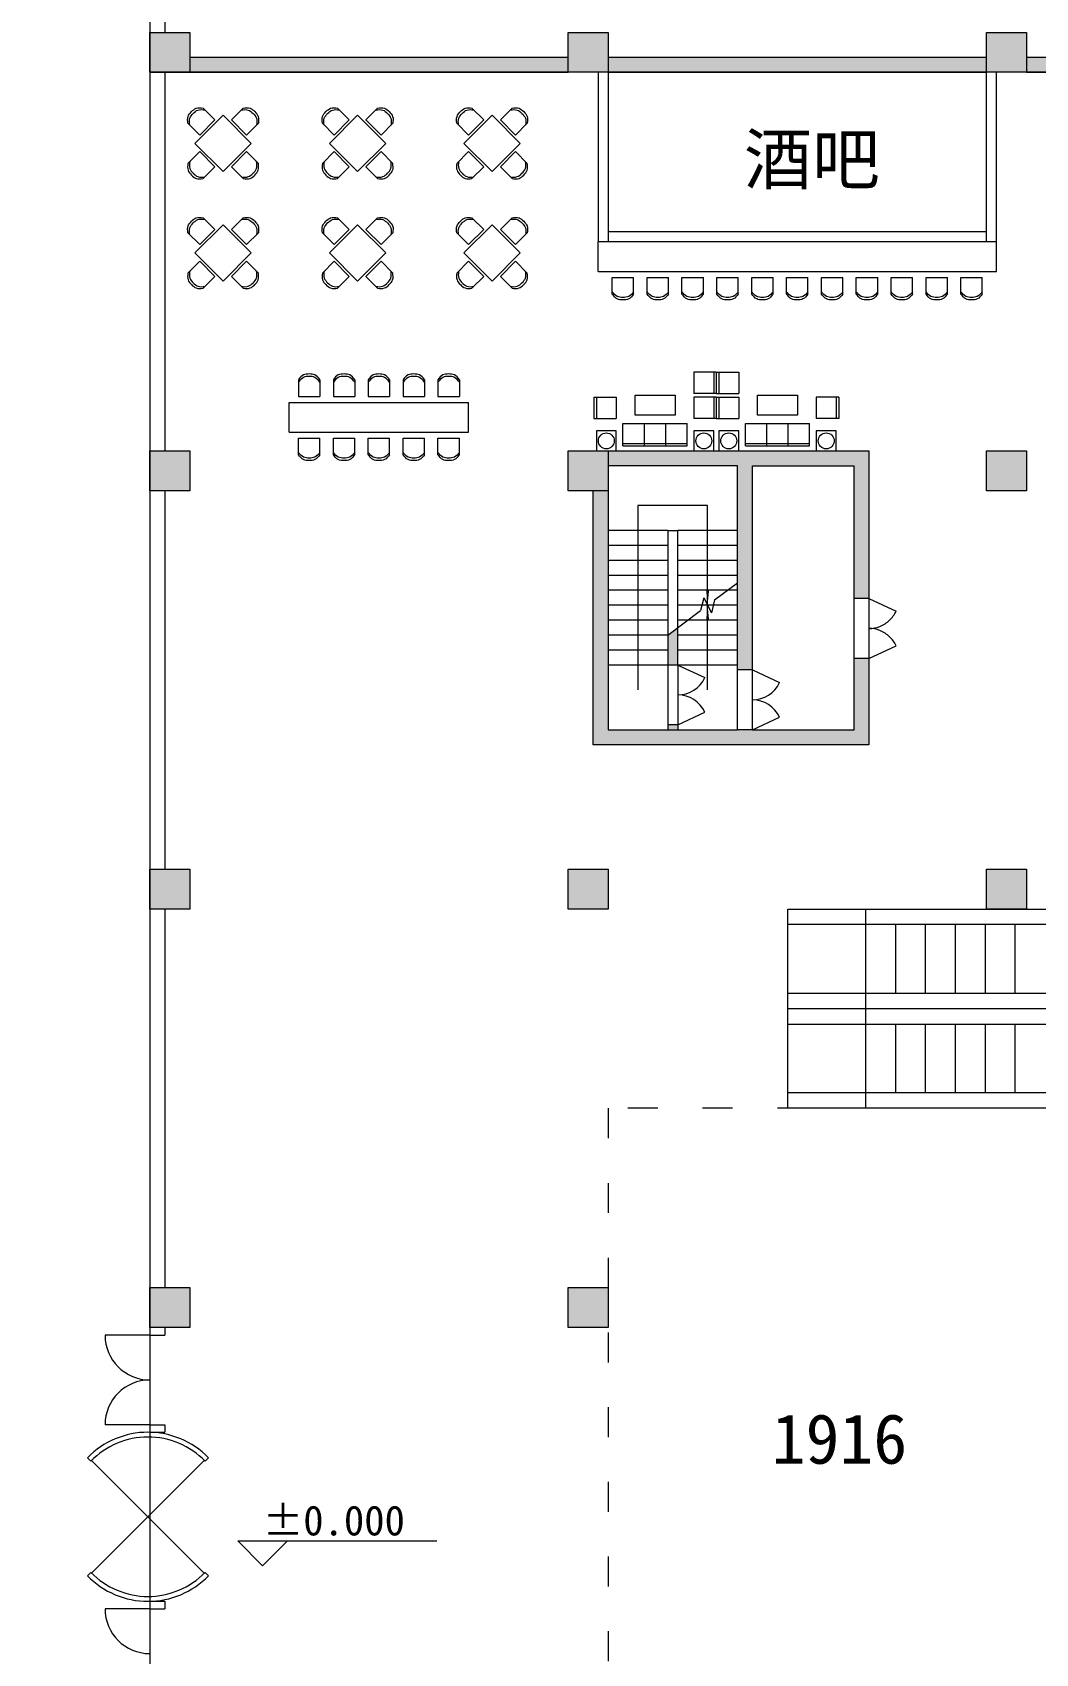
# Model space of a CAD drawing. Header units: metres. Extents: x -302 to 587, y -65 to 94.
# Drawn here: x 62.66 to 82.8, y 28.01 to 60.56 of the extents above; entities that cross this region are included whole.
import ezdxf

# ---------------------------------------------------------------- set-up
doc = ezdxf.new("R2010")
doc.units = ezdxf.units.M
doc.linetypes.add('ACAD_ISO03W100', pattern=[30, 12, -18])
doc.layers.get('0').update_dxf_attribs({"lineweight": 9})
for name, color, linetype, lineweight in [('fanghuo', 1, 'Continuous', 9), ('furniture', 3, 'Continuous', 5), ('glass', 5, 'Continuous', 5), ('hatch', 212, 'ACAD_ISO03W100', 5), ('ProfileEdges', 7, 'Continuous', 9), ('PUB_TEXT', 7, 'Continuous', 9), ('stair', 30, 'Continuous', 9), ('tonggao', 4, 'ACAD_ISO03W100', 5), ('zhuwang', 2, 'Continuous', 13)]:
    doc.layers.add(name, color=color, linetype=linetype, lineweight=lineweight)
doc.styles.add('mystyle', font='', dxfattribs={"height": 1})
doc.styles.get('mystyle').set_extended_font_data('SimSun')
doc.dimstyles.new('myyyy', dxfattribs={"dimtxt": 1, "dimasz": 0.18, "dimexe": 0.18, "dimexo": 0.0625, "dimgap": 0.09, "dimtad": 0, "dimtoh": 1, "dimdec": 3, "dimrnd": 0.001, "dimzin": 0, "dimdsep": 46, "dimtxsty": 'Standard', "dimcen": 0.09, "dimadec": 0, "dimazin": 0, "dimtfac": 1, "dimtdec": 3, "dimtofl": 0, "dimtmove": 0, "dimatfit": 3, "dimfxl": 1, "dimtolj": 1, "dimtzin": 0, "dimarcsym": 0})

# ---------------------------------------------------------------- blocks, each defined once
blk = doc.blocks.new('*D67')
at = {"layer": 'Defpoints', "color": 0, "ltscale": 3, "transparency": 16777216}
for p in [(42.367, 68.96), (65.014, 68.96), (91.014, -32.64)]:
    blk.add_point(p, dxfattribs=at)
at = {"layer": 'PUB_TEXT', "color": 0, "lineweight": -2, "ltscale": 3, "transparency": 16777216}
for p, q in [((64.951, 68.96), (42.187, 68.96)), ((42.367, 68.78), (42.367, 20.666)), ((42.367, -32.46), (42.367, 15.653)), ((90.951, -32.64), (42.187, -32.64))]:
    blk.add_line(p, q, dxfattribs=at)
at = {"layer": 'PUB_TEXT', "color": 0, "ltscale": 3, "transparency": 16777216}
for points in [[(42.337, 68.78), (42.397, 68.78), (42.367, 68.96)], [(42.337, -32.46), (42.397, -32.46), (42.367, -32.64)]]:
    blk.add_solid(points, dxfattribs=at)
at = {"layer": 'PUB_TEXT', "color": 0, "ltscale": 3, "transparency": 16777216, "insert": (42.367, 18.16), "char_height": 1, "attachment_point": 5, "rotation": 90}
blk.add_mtext('\\A1;101.600', dxfattribs=at)

msp = doc.modelspace()

# ---------------------------------------------------------------- hatches: boundary and pattern name
at = {"layer": 'hatch', "ltscale": 0.05}
h = msp.add_hatch(color=256, dxfattribs=at)
h.dxf.hatch_style = 1
h.paths.add_polyline_path([(73.4136, 60.0598), (65.8136, 60.0598), (65.8136, 59.7598), (73.4136, 59.7598)])
h.paths.add_polyline_path([(81.8136, 60.0598), (74.2136, 60.0598), (74.2136, 59.7598), (81.8136, 59.7598)])
h.paths.add_polyline_path([(90.2136, 60.0598), (82.6136, 60.0598), (82.6136, 59.7598), (90.2136, 59.7598)])
h.paths.add_polyline_path([(98.6136, 60.0598), (91.0136, 60.0598), (91.0136, 59.7598), (98.6136, 59.7598)])
h.paths.add_polyline_path([(98.8136, 68.1598), (98.6136, 68.1598), (98.6136, 60.5598), (98.8136, 60.5598)])
h = msp.add_hatch(color=256, dxfattribs=at)
h.dxf.hatch_style = 1
h.paths.add_polyline_path([(65.8136, 60.5598), (65.0136, 60.5598), (65.0136, 59.7598), (65.8136, 59.7598)])
h = msp.add_hatch(color=256, dxfattribs=at)
h.dxf.hatch_style = 1
h.paths.add_polyline_path([(74.2136, 60.5598), (73.4136, 60.5598), (73.4136, 59.7598), (74.2136, 59.7598)])
h = msp.add_hatch(color=256, dxfattribs=at)
h.dxf.hatch_style = 1
h.paths.add_polyline_path([(82.6136, 60.5598), (81.8136, 60.5598), (81.8136, 59.7598), (82.6136, 59.7598)])
h = msp.add_hatch(color=256, dxfattribs=at)
h.dxf.hatch_style = 1
h.paths.add_polyline_path([(65.8136, 52.1598), (65.0136, 52.1598), (65.0136, 51.3598), (65.8136, 51.3598)])
h = msp.add_hatch(color=256, dxfattribs=at)
h.dxf.hatch_style = 1
h.paths.add_polyline_path([(74.2136, 52.1598), (73.4136, 52.1598), (73.4136, 51.3598), (74.2136, 51.3598)])
h = msp.add_hatch(color=256, dxfattribs=at)
h.dxf.hatch_style = 1
h.paths.add_polyline_path([(77.1136, 51.8598), (79.1536, 51.8598), (79.1536, 49.1932), (79.4536, 49.1932), (79.4536, 52.1598), (74.2136, 52.1598), (74.2136, 51.8598), (76.8136, 51.8598), (76.8136, 47.7598), (77.1136, 47.7598)])
h.paths.add_polyline_path([(79.4536, 47.9932), (79.1536, 47.9932), (79.1536, 46.5598), (77.1136, 46.5598), (76.8136, 46.5598), (74.2136, 46.5598), (74.2136, 51.3598), (73.9136, 51.3598), (73.9136, 46.2598), (79.4536, 46.2598)])
h = msp.add_hatch(color=256, dxfattribs=at)
h.dxf.hatch_style = 1
h.paths.add_polyline_path([(77.1136, 51.8598), (77.5288, 51.8598), (77.5288, 52.1598), (74.2136, 52.1598), (74.2136, 51.8598), (76.8136, 51.8598), (76.8136, 47.7598), (77.1136, 47.7598)])
h = msp.add_hatch(color=256, dxfattribs=at)
h.dxf.hatch_style = 1
h.paths.add_polyline_path([(82.6136, 52.1598), (81.8136, 52.1598), (81.8136, 51.3598), (82.6136, 51.3598)])
h = msp.add_hatch(color=256, dxfattribs=at)
h.dxf.hatch_style = 1
h.paths.add_polyline_path([(75.6136, 48.6098), (75.4136, 48.4598), (75.4136, 47.8598), (75.6136, 47.8598)])
h.paths.add_polyline_path([(75.6136, 46.6598), (75.4136, 46.6598), (75.4136, 46.5598), (75.6136, 46.5598)])
h = msp.add_hatch(color=256, dxfattribs=at)
h.dxf.hatch_style = 1
h.paths.add_polyline_path([(65.8136, 43.7598), (65.0136, 43.7598), (65.0136, 42.9598), (65.8136, 42.9598)])
h = msp.add_hatch(color=256, dxfattribs=at)
h.dxf.hatch_style = 1
h.paths.add_polyline_path([(74.2136, 43.7598), (73.4136, 43.7598), (73.4136, 42.9598), (74.2136, 42.9598)])
h = msp.add_hatch(color=256, dxfattribs=at)
h.dxf.hatch_style = 1
h.paths.add_polyline_path([(82.6136, 43.7598), (81.8136, 43.7598), (81.8136, 42.9598), (82.6136, 42.9598)])
h = msp.add_hatch(color=256, dxfattribs=at)
h.dxf.hatch_style = 1
h.paths.add_polyline_path([(65.8136, 35.3598), (65.0136, 35.3598), (65.0136, 34.5598), (65.8136, 34.5598)])
h = msp.add_hatch(color=256, dxfattribs=at)
h.dxf.hatch_style = 1
h.paths.add_polyline_path([(74.2136, 35.3598), (73.4136, 35.3598), (73.4136, 34.5598), (74.2136, 34.5598)])

# ---------------------------------------------------------------- linework, layer by layer
at = {"ltscale": 0.05}
for p, q in [((74.0136, 59.7598), (74.0136, 56.3598)), ((74.2136, 59.7598), (74.2136, 56.3598)), ((81.8136, 56.3598), (81.8136, 59.7598)), ((82.0136, 56.3598), (82.0136, 59.7598)), ((74.0136, 56.3598), (82.0136, 56.3598)), ((74.2136, 56.5598), (81.8136, 56.5598)), ((76.2136, 51.0598), (74.8136, 51.0598)), ((74.8136, 51.0598), (74.8136, 47.3598)), ((76.2136, 47.3598), (76.2136, 51.0598)), ((76.3549, 49.1657), (76.8136, 49.5098)), ((76.1386, 49.2098), (76.0724, 48.9539)), ((76.1386, 49.2098), (76.2886, 48.9098)), ((76.3549, 49.1657), (76.2886, 48.9098)), ((79.4536, 49.1932), (79.1536, 49.1932)), ((75.4136, 48.4598), (76.0724, 48.9539)), ((75.4136, 47.8598), (75.4136, 46.5598)), ((75.6136, 47.8598), (75.6136, 46.5598)), ((79.4536, 47.9932), (79.1536, 47.9932)), ((77.1136, 47.7598), (76.8136, 47.7598)), ((75.6136, 46.6598), (75.4136, 46.6598)), ((77.1136, 46.5598), (76.8136, 46.5598)), ((65.0136, 34.4065), (65.3136, 34.4065)), ((65.0136, 32.6065), (65.3136, 32.6065)), ((65.0136, 32.4565), (65.3136, 32.4565)), ((65.0136, 29.0632), (65.3136, 29.0632)), ((65.0136, 28.9132), (65.3136, 28.9132))]:
    msp.add_line(p, q, dxfattribs=at)
at = {"ltscale": 3}
for p, q in [((66.778, 30.2758), (70.778, 30.2758)), ((67.278, 29.7758), (66.778, 30.2758)), ((67.778, 30.2758), (67.278, 29.7758))]:
    msp.add_line(p, q, dxfattribs=at)
at = {"ltscale": 0.05}
for points in [[(76.2136, 49.3598, 0.06, 0, 0), (76.2136, 49.0598, 0, 0, 0)], [(76.2136, 48.7598, 0.06, 0, 0), (76.2136, 49.0598, 0, 0, 0)]]:
    msp.add_lwpolyline(points, format="xyseb", dxfattribs=at)
at = {"layer": 'fanghuo', "ltscale": 3}
msp.add_lwpolyline([(98.6136, 59.7598), (65.0136, 59.7598), (65.0136, 9.3598), (82.6136, 9.3598), (82.6136, -1.0402), (88.2136, -1.0402), (88.2136, -6.6402), (98.6136, -6.6402), (98.6136, 59.7598)], dxfattribs=at)
at = {"layer": 'furniture', "ltscale": 0.05}
for p, q in [((66.0823, 59.0399), (66.3192, 58.803)), ((66.8884, 59.0399), (66.6516, 58.803)), ((68.7823, 59.0399), (69.0192, 58.803)), ((69.5884, 59.0399), (69.3516, 58.803)), ((71.4823, 59.0399), (71.7192, 58.803)), ((72.2884, 59.0399), (72.0516, 58.803)), ((65.7783, 58.7358), (66.0152, 58.4989)), ((66.4854, 58.8984), (65.9197, 58.3327)), ((66.3192, 58.803), (66.0152, 58.4989)), ((67.0511, 58.3327), (66.4854, 58.8984)), ((66.9556, 58.4989), (66.6516, 58.803)), ((67.1925, 58.7358), (66.9556, 58.4989)), ((68.4783, 58.7358), (68.7152, 58.4989)), ((69.1854, 58.8984), (68.6197, 58.3327)), ((69.0192, 58.803), (68.7152, 58.4989)), ((69.7511, 58.3327), (69.1854, 58.8984)), ((69.6556, 58.4989), (69.3516, 58.803)), ((69.8925, 58.7358), (69.6556, 58.4989)), ((71.1783, 58.7358), (71.4152, 58.4989)), ((71.8854, 58.8984), (71.3197, 58.3327)), ((71.7192, 58.803), (71.4152, 58.4989)), ((72.4511, 58.3327), (71.8854, 58.8984)), ((72.3556, 58.4989), (72.0516, 58.803)), ((72.5925, 58.7358), (72.3556, 58.4989)), ((65.9197, 58.3327), (66.4854, 57.7671)), ((66.4854, 57.7671), (67.0511, 58.3327)), ((68.6197, 58.3327), (69.1854, 57.7671)), ((69.1854, 57.7671), (69.7511, 58.3327)), ((71.3197, 58.3327), (71.8854, 57.7671)), ((71.8854, 57.7671), (72.4511, 58.3327)), ((65.7783, 57.9297), (66.0152, 58.1666)), ((66.3192, 57.8625), (66.0152, 58.1666)), ((66.9556, 58.1666), (66.6516, 57.8625)), ((67.1925, 57.9297), (66.9556, 58.1666)), ((68.4783, 57.9297), (68.7152, 58.1666)), ((69.0192, 57.8625), (68.7152, 58.1666)), ((69.6556, 58.1666), (69.3516, 57.8625)), ((69.8925, 57.9297), (69.6556, 58.1666)), ((71.1783, 57.9297), (71.4152, 58.1666)), ((71.7192, 57.8625), (71.4152, 58.1666)), ((72.3556, 58.1666), (72.0516, 57.8625)), ((72.5925, 57.9297), (72.3556, 58.1666)), ((66.0823, 57.6256), (66.3192, 57.8625)), ((66.8884, 57.6256), (66.6516, 57.8625)), ((68.7823, 57.6256), (69.0192, 57.8625)), ((69.5884, 57.6256), (69.3516, 57.8625)), ((71.4823, 57.6256), (71.7192, 57.8625)), ((72.2884, 57.6256), (72.0516, 57.8625)), ((66.4854, 56.6984), (65.9197, 56.1327)), ((66.0823, 56.8399), (66.3192, 56.603)), ((67.0511, 56.1327), (66.4854, 56.6984)), ((66.8884, 56.8399), (66.6516, 56.603)), ((69.1854, 56.6984), (68.6197, 56.1327)), ((68.7823, 56.8399), (69.0192, 56.603)), ((69.7511, 56.1327), (69.1854, 56.6984)), ((69.5884, 56.8399), (69.3516, 56.603)), ((71.8854, 56.6984), (71.3197, 56.1327)), ((71.4823, 56.8399), (71.7192, 56.603)), ((72.4511, 56.1327), (71.8854, 56.6984)), ((72.2884, 56.8399), (72.0516, 56.603)), ((65.7783, 56.5358), (66.0152, 56.2989)), ((66.3192, 56.603), (66.0152, 56.2989)), ((66.9556, 56.2989), (66.6516, 56.603)), ((67.1925, 56.5358), (66.9556, 56.2989)), ((68.4783, 56.5358), (68.7152, 56.2989)), ((69.0192, 56.603), (68.7152, 56.2989)), ((69.6556, 56.2989), (69.3516, 56.603)), ((69.8925, 56.5358), (69.6556, 56.2989)), ((71.1783, 56.5358), (71.4152, 56.2989)), ((71.7192, 56.603), (71.4152, 56.2989)), ((72.3556, 56.2989), (72.0516, 56.603)), ((72.5925, 56.5358), (72.3556, 56.2989)), ((74.0136, 55.7598), (74.0136, 56.3598)), ((82.0136, 55.7598), (82.0136, 56.3598)), ((65.9197, 56.1327), (66.4854, 55.5671)), ((66.4854, 55.5671), (67.0511, 56.1327)), ((68.6197, 56.1327), (69.1854, 55.5671)), ((69.1854, 55.5671), (69.7511, 56.1327)), ((71.3197, 56.1327), (71.8854, 55.5671)), ((71.8854, 55.5671), (72.4511, 56.1327)), ((65.7783, 55.7297), (66.0152, 55.9666)), ((66.3192, 55.6625), (66.0152, 55.9666)), ((66.0823, 55.4256), (66.3192, 55.6625)), ((66.9556, 55.9666), (66.6516, 55.6625)), ((66.8884, 55.4256), (66.6516, 55.6625)), ((67.1925, 55.7297), (66.9556, 55.9666)), ((68.4783, 55.7297), (68.7152, 55.9666)), ((69.0192, 55.6625), (68.7152, 55.9666)), ((68.7823, 55.4256), (69.0192, 55.6625)), ((69.6556, 55.9666), (69.3516, 55.6625)), ((69.5884, 55.4256), (69.3516, 55.6625)), ((69.8925, 55.7297), (69.6556, 55.9666)), ((71.1783, 55.7297), (71.4152, 55.9666)), ((71.7192, 55.6625), (71.4152, 55.9666)), ((71.4823, 55.4256), (71.7192, 55.6625)), ((72.3556, 55.9666), (72.0516, 55.6625)), ((72.2884, 55.4256), (72.0516, 55.6625)), ((72.5925, 55.7297), (72.3556, 55.9666)), ((74.0136, 55.7598), (82.0136, 55.7598)), ((74.2986, 55.3048), (74.2986, 55.6398)), ((74.2986, 55.6398), (74.7286, 55.6398)), ((74.7286, 55.3048), (74.7286, 55.6398)), ((74.9986, 55.3048), (74.9986, 55.6398)), ((74.9986, 55.6398), (75.4286, 55.6398)), ((75.4286, 55.3048), (75.4286, 55.6398)), ((75.6986, 55.3048), (75.6986, 55.6398)), ((75.6986, 55.6398), (76.1286, 55.6398)), ((76.1286, 55.3048), (76.1286, 55.6398)), ((76.3986, 55.3048), (76.3986, 55.6398)), ((76.3986, 55.6398), (76.8286, 55.6398)), ((76.8286, 55.3048), (76.8286, 55.6398)), ((77.0986, 55.3048), (77.0986, 55.6398)), ((77.0986, 55.6398), (77.5286, 55.6398)), ((77.5286, 55.3048), (77.5286, 55.6398)), ((77.7986, 55.3048), (77.7986, 55.6398)), ((77.7986, 55.6398), (78.2286, 55.6398)), ((78.2286, 55.3048), (78.2286, 55.6398)), ((78.4986, 55.3048), (78.4986, 55.6398)), ((78.4986, 55.6398), (78.9286, 55.6398)), ((78.9286, 55.3048), (78.9286, 55.6398)), ((79.1986, 55.3048), (79.1986, 55.6398)), ((79.1986, 55.6398), (79.6286, 55.6398)), ((79.6286, 55.3048), (79.6286, 55.6398)), ((79.8986, 55.3048), (79.8986, 55.6398)), ((79.8986, 55.6398), (80.3286, 55.6398)), ((80.3286, 55.3048), (80.3286, 55.6398)), ((80.5986, 55.3048), (80.5986, 55.6398)), ((80.5986, 55.6398), (81.0286, 55.6398)), ((81.0286, 55.3048), (81.0286, 55.6398)), ((81.2986, 55.3048), (81.2986, 55.6398)), ((81.2986, 55.6398), (81.7286, 55.6398)), ((81.7286, 55.3048), (81.7286, 55.6398)), ((76.3874, 53.7398), (75.9374, 53.7398)), ((75.9374, 53.7398), (75.9374, 53.3098)), ((76.3374, 53.7398), (76.3374, 53.3098)), ((76.3874, 53.7398), (76.3874, 53.3098)), ((76.3874, 53.7398), (76.8374, 53.7398)), ((76.3874, 53.7398), (76.3874, 53.3098)), ((76.4374, 53.7398), (76.4374, 53.3098)), ((76.8374, 53.7398), (76.8374, 53.3098)), ((67.9986, 53.5878), (67.9986, 53.2528)), ((68.4286, 53.5878), (68.4286, 53.2528)), ((68.6986, 53.5878), (68.6986, 53.2528)), ((69.1286, 53.5878), (69.1286, 53.2528)), ((69.3986, 53.5878), (69.3986, 53.2528)), ((69.8286, 53.5878), (69.8286, 53.2528)), ((70.0986, 53.5878), (70.0986, 53.2528)), ((70.5286, 53.5878), (70.5286, 53.2528)), ((70.7986, 53.5878), (70.7986, 53.2528)), ((71.2286, 53.5878), (71.2286, 53.2528)), ((67.8136, 53.1328), (71.4136, 53.1328)), ((67.8136, 52.5328), (67.8136, 53.1328)), ((67.9986, 53.2528), (68.4286, 53.2528)), ((68.6986, 53.2528), (69.1286, 53.2528)), ((69.3986, 53.2528), (69.8286, 53.2528)), ((70.0986, 53.2528), (70.5286, 53.2528)), ((70.7986, 53.2528), (71.2286, 53.2528)), ((71.4136, 52.5328), (71.4136, 53.1328)), ((73.9298, 53.2398), (74.3798, 53.2398)), ((73.9298, 53.2398), (73.9298, 52.8098)), ((73.9798, 53.2398), (73.9798, 52.8098)), ((74.3798, 53.2398), (74.3798, 52.8098)), ((74.7586, 52.8783), (74.7586, 53.2783)), ((74.7586, 53.2783), (75.5586, 53.2783)), ((75.5586, 53.2783), (75.5586, 52.8783)), ((76.3874, 53.3098), (75.9374, 53.3098)), ((76.3874, 53.2398), (75.9374, 53.2398)), ((75.9374, 53.2398), (75.9374, 52.8098)), ((76.3374, 53.2398), (76.3374, 52.8098)), ((76.3874, 53.3098), (76.8374, 53.3098)), ((76.3874, 53.2398), (76.3874, 52.8098)), ((76.3874, 53.2398), (76.8374, 53.2398)), ((76.3874, 53.2398), (76.3874, 52.8098)), ((76.4374, 53.2398), (76.4374, 52.8098)), ((76.8374, 53.2398), (76.8374, 52.8098)), ((77.2162, 52.8783), (77.2162, 53.2783)), ((77.2162, 53.2783), (78.0162, 53.2783)), ((78.0162, 53.2783), (78.0162, 52.8783)), ((78.845, 53.2398), (78.395, 53.2398)), ((78.395, 53.2398), (78.395, 52.8098)), ((78.795, 53.2398), (78.795, 52.8098)), ((78.845, 53.2398), (78.845, 52.8098)), ((73.9298, 52.8098), (74.3798, 52.8098)), ((75.5586, 52.8783), (74.7586, 52.8783)), ((76.3874, 52.8098), (75.9374, 52.8098)), ((76.3874, 52.8098), (76.8374, 52.8098)), ((78.0162, 52.8783), (77.2162, 52.8783)), ((78.845, 52.8098), (78.395, 52.8098)), ((67.8136, 52.5328), (71.4136, 52.5328)), ((67.9986, 52.0778), (67.9986, 52.4128)), ((67.9986, 52.4128), (68.4286, 52.4128)), ((68.4286, 52.0778), (68.4286, 52.4128)), ((68.6986, 52.0778), (68.6986, 52.4128)), ((68.6986, 52.4128), (69.1286, 52.4128)), ((69.1286, 52.0778), (69.1286, 52.4128)), ((69.3986, 52.0778), (69.3986, 52.4128)), ((69.3986, 52.4128), (69.8286, 52.4128)), ((69.8286, 52.0778), (69.8286, 52.4128)), ((70.0986, 52.0778), (70.0986, 52.4128)), ((70.0986, 52.4128), (70.5286, 52.4128)), ((70.5286, 52.0778), (70.5286, 52.4128)), ((70.7986, 52.0778), (70.7986, 52.4128)), ((70.7986, 52.4128), (71.2286, 52.4128)), ((71.2286, 52.0778), (71.2286, 52.4128)), ((73.9798, 52.5598), (73.9798, 52.1598)), ((74.3798, 52.5598), (73.9798, 52.5598)), ((74.3798, 52.1598), (74.3798, 52.5598)), ((74.5136, 52.2598), (74.5136, 52.7098)), ((74.5136, 52.7098), (74.9436, 52.7098)), ((74.9436, 52.2598), (74.9436, 52.7098)), ((74.9436, 52.7098), (75.3736, 52.7098)), ((74.9436, 52.2598), (74.9436, 52.7098)), ((75.3736, 52.2598), (75.3736, 52.7098)), ((75.3736, 52.2598), (75.3736, 52.7098)), ((75.3736, 52.7098), (75.8036, 52.7098)), ((75.8036, 52.2598), (75.8036, 52.7098)), ((75.9374, 52.5598), (75.9374, 52.1598)), ((76.3374, 52.5598), (75.9374, 52.5598)), ((76.3374, 52.1598), (76.3374, 52.5598)), ((76.4374, 52.5598), (76.4374, 52.1598)), ((76.8374, 52.5598), (76.4374, 52.5598)), ((76.8374, 52.1598), (76.8374, 52.5598)), ((76.9712, 52.2598), (76.9712, 52.7098)), ((76.9712, 52.7098), (77.4012, 52.7098)), ((77.4012, 52.2598), (77.4012, 52.7098)), ((77.4012, 52.7098), (77.8312, 52.7098)), ((77.4012, 52.2598), (77.4012, 52.7098)), ((77.8312, 52.2598), (77.8312, 52.7098)), ((77.8312, 52.2598), (77.8312, 52.7098)), ((77.8312, 52.7098), (78.2612, 52.7098)), ((78.2612, 52.2598), (78.2612, 52.7098)), ((78.395, 52.5598), (78.395, 52.1598)), ((78.795, 52.5598), (78.395, 52.5598)), ((78.795, 52.1598), (78.795, 52.5598)), ((74.5136, 52.3098), (74.9436, 52.3098)), ((74.5136, 52.2598), (74.9436, 52.2598)), ((74.9436, 52.3098), (75.3736, 52.3098)), ((74.9436, 52.2598), (75.3736, 52.2598)), ((75.3736, 52.3098), (75.8036, 52.3098)), ((75.3736, 52.2598), (75.8036, 52.2598)), ((76.9712, 52.3098), (77.4012, 52.3098)), ((76.9712, 52.2598), (77.4012, 52.2598)), ((77.4012, 52.3098), (77.8312, 52.3098)), ((77.4012, 52.2598), (77.8312, 52.2598)), ((77.8312, 52.3098), (78.2612, 52.3098)), ((77.8312, 52.2598), (78.2612, 52.2598))]:
    msp.add_line(p, q, dxfattribs=at)
for centre in [(74.1798, 52.3598), (76.1374, 52.3598), (76.6374, 52.3598), (78.595, 52.3598)]:
    msp.add_circle(centre, 0.16, dxfattribs=at)
for points in [[(65.7783, 58.7358), (65.7818, 58.8737), (65.849, 58.9691), (65.9444, 59.0363), (66.0823, 59.0399)], [(65.8136, 58.7004), (65.8172, 58.8383), (65.8843, 58.9338), (65.9798, 59.001), (66.1177, 59.0045)], [(66.8531, 59.0045), (66.991, 59.001), (67.0864, 58.9338), (67.1536, 58.8383), (67.1571, 58.7004)], [(66.8884, 59.0399), (67.0263, 59.0363), (67.1218, 58.9691), (67.189, 58.8737), (67.1925, 58.7358)], [(68.4783, 58.7358), (68.4818, 58.8737), (68.549, 58.9691), (68.6444, 59.0363), (68.7823, 59.0399)], [(68.5136, 58.7004), (68.5172, 58.8383), (68.5843, 58.9338), (68.6798, 59.001), (68.8177, 59.0045)], [(69.5531, 59.0045), (69.691, 59.001), (69.7864, 58.9338), (69.8536, 58.8383), (69.8571, 58.7004)], [(69.5884, 59.0399), (69.7263, 59.0363), (69.8218, 58.9691), (69.889, 58.8737), (69.8925, 58.7358)], [(71.1783, 58.7358), (71.1818, 58.8737), (71.249, 58.9691), (71.3444, 59.0363), (71.4823, 59.0399)], [(71.2136, 58.7004), (71.2172, 58.8383), (71.2843, 58.9338), (71.3798, 59.001), (71.5177, 59.0045)], [(72.2531, 59.0045), (72.391, 59.001), (72.4864, 58.9338), (72.5536, 58.8383), (72.5571, 58.7004)], [(72.2884, 59.0399), (72.4263, 59.0363), (72.5218, 58.9691), (72.589, 58.8737), (72.5925, 58.7358)], [(65.8136, 57.9651), (65.8172, 57.8272), (65.8843, 57.7317), (65.9798, 57.6645), (66.1177, 57.661)], [(66.8531, 57.661), (66.991, 57.6645), (67.0864, 57.7317), (67.1536, 57.8272), (67.1571, 57.9651)], [(68.5136, 57.9651), (68.5172, 57.8272), (68.5843, 57.7317), (68.6798, 57.6645), (68.8177, 57.661)], [(69.5531, 57.661), (69.691, 57.6645), (69.7864, 57.7317), (69.8536, 57.8272), (69.8571, 57.9651)], [(71.2136, 57.9651), (71.2172, 57.8272), (71.2843, 57.7317), (71.3798, 57.6645), (71.5177, 57.661)], [(72.2531, 57.661), (72.391, 57.6645), (72.4864, 57.7317), (72.5536, 57.8272), (72.5571, 57.9651)], [(65.7783, 57.9297), (65.7818, 57.7918), (65.849, 57.6963), (65.9444, 57.6292), (66.0823, 57.6256)], [(66.8884, 57.6256), (67.0263, 57.6292), (67.1218, 57.6963), (67.189, 57.7918), (67.1925, 57.9297)], [(68.4783, 57.9297), (68.4818, 57.7918), (68.549, 57.6963), (68.6444, 57.6292), (68.7823, 57.6256)], [(69.5884, 57.6256), (69.7263, 57.6292), (69.8218, 57.6963), (69.889, 57.7918), (69.8925, 57.9297)], [(71.1783, 57.9297), (71.1818, 57.7918), (71.249, 57.6963), (71.3444, 57.6292), (71.4823, 57.6256)], [(72.2884, 57.6256), (72.4263, 57.6292), (72.5218, 57.6963), (72.589, 57.7918), (72.5925, 57.9297)], [(65.7783, 56.5358), (65.7818, 56.6737), (65.849, 56.7691), (65.9444, 56.8363), (66.0823, 56.8399)], [(65.8136, 56.5004), (65.8172, 56.6383), (65.8843, 56.7338), (65.9798, 56.801), (66.1177, 56.8045)], [(66.8531, 56.8045), (66.991, 56.801), (67.0864, 56.7338), (67.1536, 56.6383), (67.1571, 56.5004)], [(66.8884, 56.8399), (67.0263, 56.8363), (67.1218, 56.7691), (67.189, 56.6737), (67.1925, 56.5358)], [(68.4783, 56.5358), (68.4818, 56.6737), (68.549, 56.7691), (68.6444, 56.8363), (68.7823, 56.8399)], [(68.5136, 56.5004), (68.5172, 56.6383), (68.5843, 56.7338), (68.6798, 56.801), (68.8177, 56.8045)], [(69.5531, 56.8045), (69.691, 56.801), (69.7864, 56.7338), (69.8536, 56.6383), (69.8571, 56.5004)], [(69.5884, 56.8399), (69.7263, 56.8363), (69.8218, 56.7691), (69.889, 56.6737), (69.8925, 56.5358)], [(71.1783, 56.5358), (71.1818, 56.6737), (71.249, 56.7691), (71.3444, 56.8363), (71.4823, 56.8399)], [(71.2136, 56.5004), (71.2172, 56.6383), (71.2843, 56.7338), (71.3798, 56.801), (71.5177, 56.8045)], [(72.2531, 56.8045), (72.391, 56.801), (72.4864, 56.7338), (72.5536, 56.6383), (72.5571, 56.5004)], [(72.2884, 56.8399), (72.4263, 56.8363), (72.5218, 56.7691), (72.589, 56.6737), (72.5925, 56.5358)], [(65.7783, 55.7297), (65.7818, 55.5918), (65.849, 55.4963), (65.9444, 55.4292), (66.0823, 55.4256)], [(65.8136, 55.7651), (65.8172, 55.6272), (65.8843, 55.5317), (65.9798, 55.4645), (66.1177, 55.461)], [(66.8531, 55.461), (66.991, 55.4645), (67.0864, 55.5317), (67.1536, 55.6272), (67.1571, 55.7651)], [(66.8884, 55.4256), (67.0263, 55.4292), (67.1218, 55.4963), (67.189, 55.5918), (67.1925, 55.7297)], [(68.4783, 55.7297), (68.4818, 55.5918), (68.549, 55.4963), (68.6444, 55.4292), (68.7823, 55.4256)], [(68.5136, 55.7651), (68.5172, 55.6272), (68.5843, 55.5317), (68.6798, 55.4645), (68.8177, 55.461)], [(69.5531, 55.461), (69.691, 55.4645), (69.7864, 55.5317), (69.8536, 55.6272), (69.8571, 55.7651)], [(69.5884, 55.4256), (69.7263, 55.4292), (69.8218, 55.4963), (69.889, 55.5918), (69.8925, 55.7297)], [(71.1783, 55.7297), (71.1818, 55.5918), (71.249, 55.4963), (71.3444, 55.4292), (71.4823, 55.4256)], [(71.2136, 55.7651), (71.2172, 55.6272), (71.2843, 55.5317), (71.3798, 55.4645), (71.5177, 55.461)], [(72.2531, 55.461), (72.391, 55.4645), (72.4864, 55.5317), (72.5536, 55.6272), (72.5571, 55.7651)], [(72.2884, 55.4256), (72.4263, 55.4292), (72.5218, 55.4963), (72.589, 55.5918), (72.5925, 55.7297)], [(74.7286, 55.3548), (74.6286, 55.2598), (74.5136, 55.2398), (74.3986, 55.2598), (74.2986, 55.3548)], [(75.4286, 55.3548), (75.3286, 55.2598), (75.2136, 55.2398), (75.0986, 55.2598), (74.9986, 55.3548)], [(76.1286, 55.3548), (76.0286, 55.2598), (75.9136, 55.2398), (75.7986, 55.2598), (75.6986, 55.3548)], [(76.8286, 55.3548), (76.7286, 55.2598), (76.6136, 55.2398), (76.4986, 55.2598), (76.3986, 55.3548)], [(77.5286, 55.3548), (77.4286, 55.2598), (77.3136, 55.2398), (77.1986, 55.2598), (77.0986, 55.3548)], [(78.2286, 55.3548), (78.1286, 55.2598), (78.0136, 55.2398), (77.8986, 55.2598), (77.7986, 55.3548)], [(78.9286, 55.3548), (78.8286, 55.2598), (78.7136, 55.2398), (78.5986, 55.2598), (78.4986, 55.3548)], [(79.6286, 55.3548), (79.5286, 55.2598), (79.4136, 55.2398), (79.2986, 55.2598), (79.1986, 55.3548)], [(80.3286, 55.3548), (80.2286, 55.2598), (80.1136, 55.2398), (79.9986, 55.2598), (79.8986, 55.3548)], [(81.0286, 55.3548), (80.9286, 55.2598), (80.8136, 55.2398), (80.6986, 55.2598), (80.5986, 55.3548)], [(81.7286, 55.3548), (81.6286, 55.2598), (81.5136, 55.2398), (81.3986, 55.2598), (81.2986, 55.3548)], [(74.7286, 55.3048), (74.6286, 55.2098), (74.5136, 55.1898), (74.3986, 55.2098), (74.2986, 55.3048)], [(75.4286, 55.3048), (75.3286, 55.2098), (75.2136, 55.1898), (75.0986, 55.2098), (74.9986, 55.3048)], [(76.1286, 55.3048), (76.0286, 55.2098), (75.9136, 55.1898), (75.7986, 55.2098), (75.6986, 55.3048)], [(76.8286, 55.3048), (76.7286, 55.2098), (76.6136, 55.1898), (76.4986, 55.2098), (76.3986, 55.3048)], [(77.5286, 55.3048), (77.4286, 55.2098), (77.3136, 55.1898), (77.1986, 55.2098), (77.0986, 55.3048)], [(78.2286, 55.3048), (78.1286, 55.2098), (78.0136, 55.1898), (77.8986, 55.2098), (77.7986, 55.3048)], [(78.9286, 55.3048), (78.8286, 55.2098), (78.7136, 55.1898), (78.5986, 55.2098), (78.4986, 55.3048)], [(79.6286, 55.3048), (79.5286, 55.2098), (79.4136, 55.1898), (79.2986, 55.2098), (79.1986, 55.3048)], [(80.3286, 55.3048), (80.2286, 55.2098), (80.1136, 55.1898), (79.9986, 55.2098), (79.8986, 55.3048)], [(81.0286, 55.3048), (80.9286, 55.2098), (80.8136, 55.1898), (80.6986, 55.2098), (80.5986, 55.3048)], [(81.7286, 55.3048), (81.6286, 55.2098), (81.5136, 55.1898), (81.3986, 55.2098), (81.2986, 55.3048)], [(68.4286, 53.5878), (68.3286, 53.6828), (68.2136, 53.7028), (68.0986, 53.6828), (67.9986, 53.5878)], [(69.1286, 53.5878), (69.0286, 53.6828), (68.9136, 53.7028), (68.7986, 53.6828), (68.6986, 53.5878)], [(69.8286, 53.5878), (69.7286, 53.6828), (69.6136, 53.7028), (69.4986, 53.6828), (69.3986, 53.5878)], [(70.5286, 53.5878), (70.4286, 53.6828), (70.3136, 53.7028), (70.1986, 53.6828), (70.0986, 53.5878)], [(71.2286, 53.5878), (71.1286, 53.6828), (71.0136, 53.7028), (70.8986, 53.6828), (70.7986, 53.5878)], [(68.4286, 53.5378), (68.3286, 53.6328), (68.2136, 53.6528), (68.0986, 53.6328), (67.9986, 53.5378)], [(69.1286, 53.5378), (69.0286, 53.6328), (68.9136, 53.6528), (68.7986, 53.6328), (68.6986, 53.5378)], [(69.8286, 53.5378), (69.7286, 53.6328), (69.6136, 53.6528), (69.4986, 53.6328), (69.3986, 53.5378)], [(70.5286, 53.5378), (70.4286, 53.6328), (70.3136, 53.6528), (70.1986, 53.6328), (70.0986, 53.5378)], [(71.2286, 53.5378), (71.1286, 53.6328), (71.0136, 53.6528), (70.8986, 53.6328), (70.7986, 53.5378)], [(68.4286, 52.1278), (68.3286, 52.0328), (68.2136, 52.0128), (68.0986, 52.0328), (67.9986, 52.1278)], [(68.4286, 52.0778), (68.3286, 51.9828), (68.2136, 51.9628), (68.0986, 51.9828), (67.9986, 52.0778)], [(69.1286, 52.1278), (69.0286, 52.0328), (68.9136, 52.0128), (68.7986, 52.0328), (68.6986, 52.1278)], [(69.1286, 52.0778), (69.0286, 51.9828), (68.9136, 51.9628), (68.7986, 51.9828), (68.6986, 52.0778)], [(69.8286, 52.1278), (69.7286, 52.0328), (69.6136, 52.0128), (69.4986, 52.0328), (69.3986, 52.1278)], [(69.8286, 52.0778), (69.7286, 51.9828), (69.6136, 51.9628), (69.4986, 51.9828), (69.3986, 52.0778)], [(70.5286, 52.1278), (70.4286, 52.0328), (70.3136, 52.0128), (70.1986, 52.0328), (70.0986, 52.1278)], [(70.5286, 52.0778), (70.4286, 51.9828), (70.3136, 51.9628), (70.1986, 51.9828), (70.0986, 52.0778)], [(71.2286, 52.1278), (71.1286, 52.0328), (71.0136, 52.0128), (70.8986, 52.0328), (70.7986, 52.1278)], [(71.2286, 52.0778), (71.1286, 51.9828), (71.0136, 51.9628), (70.8986, 51.9828), (70.7986, 52.0778)]]:
    msp.add_spline(points, degree=3, dxfattribs=at)
at = {"layer": 'glass', "ltscale": 0.05}
for p, q in [((79.4536, 49.1932), (79.9977, 48.9402)), ((79.4536, 49.1932), (79.9977, 48.9402)), ((79.4536, 47.9932), (79.9977, 48.2462)), ((79.4536, 47.9932), (79.9977, 48.2462)), ((75.6136, 47.8598), (76.1577, 47.6068)), ((75.6136, 47.8598), (76.1577, 47.6068)), ((77.1136, 47.7598), (77.6577, 47.5068)), ((77.1136, 47.7598), (77.6577, 47.5068)), ((75.6136, 46.6598), (76.1577, 46.9128)), ((75.6136, 46.6598), (76.1577, 46.9128)), ((77.1136, 46.5598), (77.6577, 46.8128)), ((77.1136, 46.5598), (77.6577, 46.8128)), ((65.0136, 34.4065), (64.1136, 34.4065)), ((65.0136, 32.6065), (64.1136, 32.6065)), ((63.831, 31.877), (63.7623, 31.9457)), ((66.1219, 31.877), (66.1906, 31.9457)), ((66.1078, 29.6284), (63.8451, 31.8912)), ((63.8451, 29.6284), (66.1078, 31.8912)), ((63.7623, 29.574), (63.8318, 29.6419)), ((66.1219, 29.6427), (66.1906, 29.574)), ((65.0136, 28.9132), (64.1136, 28.9132))]:
    msp.add_line(p, q, dxfattribs=at)
for centre, radius, start, end in [((75.6136, 47.8598), 0.6, 270, 335.06204), ((75.6136, 47.8598), 0.6, 270, 335.06204), ((75.6136, 46.6598), 0.6, 24.93796, 90), ((75.6136, 46.6598), 0.6, 24.93796, 90), ((77.1136, 47.7598), 0.6, 270, 335.06204), ((77.1136, 47.7598), 0.6, 270, 335.06204), ((77.1136, 46.5598), 0.6, 24.93796, 90), ((77.1136, 46.5598), 0.6, 24.93796, 90), ((65.0136, 34.4065), 0.9, 180, 270), ((65.0136, 32.6065), 0.9, 90, 180), ((64.9765, 30.7594), 1.6974, 44.3342, 135.6658), ((64.9765, 30.7598), 1.6, 44.28378, 135.71622), ((64.9765, 30.7598), 1.6, 224.28378, 315.71622), ((64.9765, 30.7602), 1.6974, 224.3342, 315.6658), ((65.0136, 28.9132), 0.9, 180, 270)]:
    msp.add_arc(centre, radius, start, end, dxfattribs=at)
for points in [[(79.4536, 48.5932), (79.5278, 48.5932), (79.6756, 48.6195), (79.8803, 48.75), (79.9664, 48.873), (79.9977, 48.9402)], [(79.9977, 48.2462), (79.9664, 48.3134), (79.8803, 48.4364), (79.6756, 48.5669), (79.5278, 48.5932), (79.4536, 48.5932)]]:
    msp.add_open_spline(points, degree=3, dxfattribs=at)
at = {"layer": 'ProfileEdges', "ltscale": 0.05}
for p, q in [((65.0136, 68.1598), (65.0136, 52.1598)), ((65.3136, 68.1598), (65.3136, 60.5598)), ((65.8136, 60.0598), (73.4136, 60.0598)), ((74.2136, 60.0598), (81.8136, 60.0598)), ((82.6136, 60.0598), (90.2136, 60.0598)), ((65.0136, 59.7598), (73.4136, 59.7598)), ((65.3136, 59.7598), (65.3136, 52.1598)), ((74.2136, 59.7598), (81.8136, 59.7598)), ((82.6136, 59.7598), (90.2136, 59.7598)), ((65.0136, 51.3598), (65.0136, 43.7598)), ((65.3136, 51.3598), (65.3136, 43.7598)), ((65.0136, 42.9598), (65.0136, 35.3598)), ((65.3136, 42.9598), (65.3136, 35.3598)), ((65.0136, 34.5598), (65.0136, 34.4065)), ((65.3136, 34.5598), (65.3136, 34.4065)), ((65.0136, 32.6065), (65.0136, 32.4565)), ((65.3136, 32.6065), (65.3136, 32.4565)), ((65.0136, 29.0632), (65.0136, 28.9132)), ((65.3136, 29.0632), (65.3136, 28.9132))]:
    msp.add_line(p, q, dxfattribs=at)
at = {"layer": 'stair'}
for p, q in [((74.2136, 52.1598), (79.4536, 52.1598)), ((79.4536, 52.1598), (79.4536, 46.2598)), ((76.8136, 51.8598), (74.2136, 51.8598)), ((76.8136, 46.5598), (76.8136, 51.8598)), ((77.1136, 46.5598), (77.1136, 51.8598)), ((79.1536, 46.5598), (79.1536, 51.8598)), ((73.9136, 46.2598), (73.9136, 51.3598)), ((74.2136, 51.3598), (74.2136, 46.5598)), ((75.4136, 50.5598), (74.2136, 50.5598)), ((75.4136, 50.5598), (75.4136, 47.8598)), ((75.6136, 47.8598), (75.6136, 50.5598)), ((76.8136, 50.5598), (75.6136, 50.5598)), ((75.4136, 50.2598), (74.2136, 50.2598)), ((76.8136, 50.2598), (75.6136, 50.2598)), ((75.4136, 49.9598), (74.2136, 49.9598)), ((76.8136, 49.9598), (75.6136, 49.9598)), ((75.4136, 49.6598), (74.2136, 49.6598)), ((76.8136, 49.6598), (75.6136, 49.6598)), ((75.4136, 49.3598), (74.2136, 49.3598)), ((76.8136, 49.3598), (75.6136, 49.3598)), ((75.4136, 49.0598), (74.2136, 49.0598)), ((76.8136, 49.0598), (75.6136, 49.0598)), ((75.4136, 48.7598), (74.2136, 48.7598)), ((76.8136, 48.7598), (75.6136, 48.7598)), ((75.4136, 48.4598), (74.2136, 48.4598)), ((76.8136, 48.4598), (75.6136, 48.4598)), ((75.4136, 48.1598), (74.2136, 48.1598)), ((75.4136, 47.8598), (74.2136, 47.8598)), ((76.8136, 48.1598), (75.6136, 48.1598)), ((76.8136, 47.8598), (75.6136, 47.8598)), ((79.4536, 46.2598), (73.9136, 46.2598)), ((90.2136, 42.6498), (77.8236, 42.6498)), ((79.3836, 42.9598), (79.3836, 38.9598)), ((79.9836, 42.6498), (79.9836, 41.2698)), ((80.5836, 42.6498), (80.5836, 41.2698)), ((81.1836, 42.6498), (81.1836, 41.2698)), ((81.7836, 42.6498), (81.7836, 41.2698)), ((82.3836, 42.6498), (82.3836, 41.2698)), ((77.8236, 41.2698), (90.2136, 41.2698)), ((90.2136, 40.9598), (77.8236, 40.9598)), ((77.8236, 40.6498), (90.2136, 40.6498)), ((79.9836, 40.6498), (79.9836, 39.2698)), ((80.5836, 40.6498), (80.5836, 39.2698)), ((81.1836, 40.6498), (81.1836, 39.2698)), ((81.7836, 40.6498), (81.7836, 39.2698)), ((82.3836, 40.6498), (82.3836, 39.2698)), ((90.2136, 39.2698), (77.8236, 39.2698))]:
    msp.add_line(p, q, dxfattribs=at)
at = {"layer": 'stair', "ltscale": 0.05}
for p, q in [((77.1136, 51.8598), (79.1536, 51.8598)), ((75.4136, 50.5598), (75.6136, 50.5598)), ((75.6136, 47.8598), (75.4136, 47.8598)), ((74.2136, 46.5598), (76.8136, 46.5598)), ((77.1136, 46.5598), (79.1536, 46.5598))]:
    msp.add_line(p, q, dxfattribs=at)
at = {"layer": 'stair'}
msp.add_lwpolyline([(90.2136, 38.9598), (77.8236, 38.9598), (77.8236, 42.9598), (90.2136, 42.9598), (90.2136, 38.9598)], dxfattribs=at)
at = {"layer": 'tonggao', "ltscale": 0.05}
msp.add_lwpolyline([(74.2136, 38.9598), (74.2136, 18.5598), (90.2136, 18.5598), (90.2136, 38.9598), (74.2136, 38.9598)], dxfattribs=at)
at = {"layer": 'zhuwang'}
for points in [[(65.0136, 60.5598), (65.8136, 60.5598), (65.8136, 59.7598), (65.0136, 59.7598)], [(73.4136, 60.5598), (74.2136, 60.5598), (74.2136, 59.7598), (73.4136, 59.7598)], [(81.8136, 60.5598), (82.6136, 60.5598), (82.6136, 59.7598), (81.8136, 59.7598)], [(65.0136, 52.1598), (65.8136, 52.1598), (65.8136, 51.3598), (65.0136, 51.3598)], [(73.4136, 52.1598), (74.2136, 52.1598), (74.2136, 51.3598), (73.4136, 51.3598)], [(81.8136, 52.1598), (82.6136, 52.1598), (82.6136, 51.3598), (81.8136, 51.3598)], [(65.0136, 43.7598), (65.8136, 43.7598), (65.8136, 42.9598), (65.0136, 42.9598)], [(73.4136, 43.7598), (74.2136, 43.7598), (74.2136, 42.9598), (73.4136, 42.9598)], [(81.8136, 43.7598), (82.6136, 43.7598), (82.6136, 42.9598), (81.8136, 42.9598)], [(65.0136, 35.3598), (65.8136, 35.3598), (65.8136, 34.5598), (65.0136, 34.5598)], [(73.4136, 35.3598), (74.2136, 35.3598), (74.2136, 34.5598), (73.4136, 34.5598)]]:
    msp.add_lwpolyline(points, close=True, dxfattribs=at)

# ---------------------------------------------------------------- texts
at = {"ltscale": 3, "insert": (67.278, 30.3758), "char_height": 0.6, "attachment_point": 7, "style": 'mystyle'}
msp.add_mtext_dynamic_manual_height_columns('{\\fSimSun|b0|i0|c134|p2;±0.000}', width=4.15909, gutter_width=5, heights=[0], dxfattribs=at)
at = {"layer": 'fanghuo', "ltscale": 3, "insert": (77.5, 32.8248), "char_height": 1, "attachment_point": 1, "style": 'mystyle'}
msp.add_mtext_dynamic_manual_height_columns('1916', width=9.064667, gutter_width=5, heights=[0], dxfattribs=at)
at = {"layer": 'PUB_TEXT', "ltscale": 0.05, "insert": (76.945, 58.516), "char_height": 1, "attachment_point": 1, "style": 'mystyle'}
msp.add_mtext_dynamic_manual_height_columns('{\\fArial Unicode MS|b0|i0|c134|p0;酒吧}', width=3.283602, gutter_width=5, heights=[0], dxfattribs=at)

# ---------------------------------------------------------------- dimensions: what is measured, and where the dimension line sits
at = {"layer": 'PUB_TEXT', "ltscale": 3}
dim = msp.add_linear_dim(base=(42.3673, 68.9598), p1=(91.0136, -32.6402), p2=(65.0136, 68.9598), angle=270, dimstyle='myyyy', dxfattribs=at)
dim.commit()
dim.dimension.update_dxf_attribs({"geometry": '*D67', "text_midpoint": (42.3673, 18.1598)})

doc.saveas('drawing.dxf')
